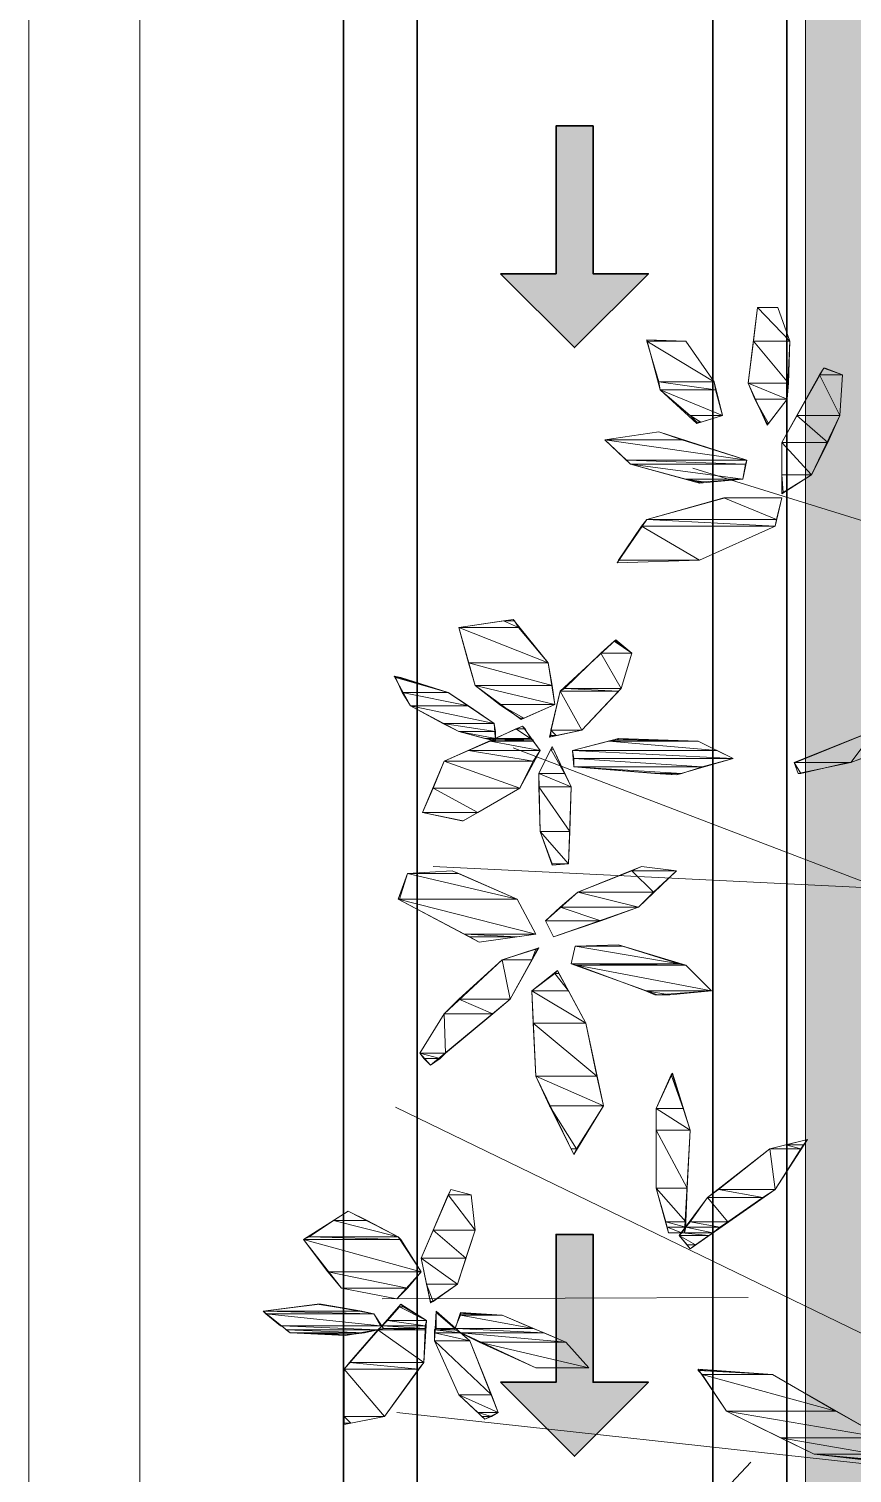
# Model space of a CAD drawing. Header units: metres. Extents: x 349703 to 349913, y 9282546 to 9282694.
# Drawn here: x 349717.13 to 349718.244, y 9282618.466 to 9282620.42 of the extents above; entities that cross this region are included whole.
import ezdxf

# ---------------------------------------------------------------- set-up
doc = ezdxf.new("R2010")
doc.units = ezdxf.units.M
doc.header["$LTSCALE"] = 0.25
for name, color, linetype, lineweight in [('.', 7, 'Continuous', 0), ('0_ CUNETAS', 160, 'Continuous', 5), ('AREA-VERDE', 3, 'CONTINUOUS', 9), ('ARQ-FONDO', 253, 'CONTINUOUS', 9), ('CUNETAS-RED', 5, 'CONTINUOUS', 18)]:
    doc.layers.add(name, color=color, linetype=linetype, lineweight=lineweight)

# ---------------------------------------------------------------- blocks, each defined once
blk = doc.blocks.new('cp1-flat-2')
at = {"layer": 'ARQ-FONDO'}
blk.add_lwpolyline([(889467.9025, -9185120.9326), (889467.8701, -9185120.6847), (889458.1529, -9185121.956), (889458.1853, -9185122.2039), (889458.4332, -9185122.1715), (889458.4202, -9185122.0723), (889461.3225, -9185121.6926), (889461.3354, -9185121.7918), (889461.5833, -9185121.7594), (889461.5704, -9185121.6602), (889464.4954, -9185121.2775), (889464.5084, -9185121.3767), (889464.7563, -9185121.3442), (889464.7433, -9185121.2451), (889467.6416, -9185120.8659), (889467.6546, -9185120.965)], close=True, dxfattribs=at)
blk = doc.blocks.new('CERCO PERIMETRICO')
at = {"layer": 'ARQ-FONDO', "xscale": -1, "rotation": 97.45378494831562}
blk.add_blockref('cp1-flat-2', (-8872851.8595, 8973016.749, 210.1358), dxfattribs=at)
blk = doc.blocks.new('*U2183')
at = {"layer": '.', "lineweight": 30}
h = blk.add_hatch(color=1, dxfattribs=at)
h.dxf.hatch_style = 1
h.paths.add_polyline_path([(-0.025, -0.05), (-0.1, -0.05), (0, -0.15), (0.1, -0.05), (0.025, -0.05), (0.025, 0.15), (-0.025, 0.15)])
at = {"layer": '0_ CUNETAS', "color": 1, "lineweight": 30}
blk.add_lwpolyline([(-0.1, -0.05), (-0.025, -0.05), (-0.025, 0.15), (0.025, 0.15), (0.025, -0.05), (0.1, -0.05), (0, -0.15)], close=True, dxfattribs=at)
blk = doc.blocks.new('*U2178')
at = {"layer": '0_ CUNETAS', "color": 0, "linetype": 'ByBlock', "lineweight": -2, "transparency": 16777216}
for p in [(0, 58.5), (0, 57)]:
    blk.add_blockref('*U2183', p, dxfattribs=at)
blk = doc.blocks.new('drenaje')
at = {"layer": 'CUNETAS-RED', "lineweight": 30}
for p, q in [((-0.6, -19.2104), (-0.6, -77.3478)), ((0, -19.2104), (0, -77.3478))]:
    blk.add_line(p, q, dxfattribs=at)
at = {"layer": 'CUNETAS-RED', "lineweight": 30, "flags": 128}
blk.add_lwpolyline([(-0.1, -19.2104), (-0.5, -19.2104), (-0.5, -77.3478), (-0.1, -77.3478), (-0.1, -19.2104)], dxfattribs=at)
at = {"layer": 'CUNETAS-RED', "lineweight": 0}
blk.add_blockref('*U2178', (-0.2872, -113.8987), dxfattribs=at)
blk = doc.blocks.new('ARBOL 1')
at = {"layer": 'ARQ-FONDO', "linetype": 'Continuous', "lineweight": -2}
for p, q in [((348213.8391, 9282664.805), (348213.8519, 9282664.9073)), ((348213.8519, 9282664.9073), (348213.8793, 9282664.9073)), ((348213.8793, 9282664.9073), (348213.8957, 9282664.8617)), ((348213.702, 9282664.8635), (348213.755, 9282664.8617)), ((348213.7203, 9282664.7959), (348213.702, 9282664.8635)), ((348213.755, 9282664.8617), (348213.7934, 9282664.8068)), ((348213.8957, 9282664.8617), (348213.8921, 9282664.7831)), ((348213.8848, 9282664.7246), (348213.9414, 9282664.8251)), ((348213.9414, 9282664.8251), (348213.967, 9282664.816)), ((348213.967, 9282664.816), (348213.9634, 9282664.7611)), ((348213.7696, 9282664.7502), (348213.7203, 9282664.7959)), ((348213.7934, 9282664.8068), (348213.8043, 9282664.7611)), ((348213.8647, 9282664.7483), (348213.8391, 9282664.805)), ((348213.8921, 9282664.7831), (348213.8647, 9282664.7483)), ((348213.8043, 9282664.7611), (348213.7696, 9282664.7502)), ((348213.9634, 9282664.7611), (348213.925, 9282664.6807)), ((348213.6453, 9282664.7282), (348213.7184, 9282664.7392)), ((348213.7184, 9282664.7392), (348213.8372, 9282664.7008)), ((348213.6801, 9282664.6953), (348213.6453, 9282664.7282)), ((348213.8848, 9282664.6551), (348213.8848, 9282664.7246)), ((348213.7733, 9282664.6698), (348213.6801, 9282664.6953)), ((348213.8372, 9282664.7008), (348213.8318, 9282664.6752)), ((348214.0529, 9282664.6003), (348213.7641, 9282664.6899)), ((348213.8318, 9282664.6752), (348213.7733, 9282664.6698)), ((348213.925, 9282664.6807), (348213.8848, 9282664.6551)), ((348213.702, 9282664.6204), (348213.808, 9282664.6496)), ((348213.808, 9282664.6496), (348213.8848, 9282664.6496)), ((348213.8848, 9282664.6496), (348213.8756, 9282664.6113)), ((348213.6618, 9282664.5619), (348213.702, 9282664.6204)), ((348213.8756, 9282664.6113), (348213.7733, 9282664.5656)), ((348213.7733, 9282664.5656), (348213.6618, 9282664.5619)), ((348213.4479, 9282664.4742), (348213.5211, 9282664.4852)), ((348213.5211, 9282664.4852), (348213.5686, 9282664.4267)), ((348213.4699, 9282664.3956), (348213.4479, 9282664.4742)), ((348213.585, 9282664.3883), (348213.66, 9282664.4577)), ((348213.66, 9282664.4577), (348213.6819, 9282664.4395)), ((348213.5686, 9282664.4267), (348213.5777, 9282664.37)), ((348213.6819, 9282664.4395), (348213.6673, 9282664.3919)), ((348213.3602, 9282664.4084), (348213.3822, 9282664.3682)), ((348213.4333, 9282664.3865), (348213.3602, 9282664.4084)), ((348213.4955, 9282664.3444), (348213.4333, 9282664.3865)), ((348213.532, 9282664.3499), (348213.4699, 9282664.3956)), ((348213.5704, 9282664.3261), (348213.585, 9282664.3883)), ((348213.6673, 9282664.3919), (348213.6143, 9282664.3353)), ((348213.3822, 9282664.3682), (348213.4479, 9282664.3335)), ((348213.5777, 9282664.37), (348213.532, 9282664.3499)), ((348213.4973, 9282664.3207), (348213.4955, 9282664.3444)), ((348214.0511, 9282664.3517), (348213.9012, 9282664.2914)), ((348213.4278, 9282664.2933), (348213.5338, 9282664.3408)), ((348213.4479, 9282664.3335), (348213.4973, 9282664.3207)), ((348213.5338, 9282664.3408), (348213.5576, 9282664.3079)), ((348213.6143, 9282664.3353), (348213.5704, 9282664.3261)), ((348213.6015, 9282664.3079), (348213.6636, 9282664.3243)), ((348213.6636, 9282664.3243), (348213.7714, 9282664.3207)), ((348213.978, 9282664.2914), (348214.0931, 9282664.3353)), ((348214.0036, 9282664.1269), (348213.5211, 9282664.3115)), ((348213.5576, 9282664.3079), (348213.5302, 9282664.2567)), ((348213.5558, 9282664.2768), (348213.5741, 9282664.3134)), ((348213.5741, 9282664.3134), (348213.5996, 9282664.2585)), ((348213.6033, 9282664.2859), (348213.6015, 9282664.3079)), ((348213.7714, 9282664.3207), (348213.819, 9282664.2969)), ((348213.3986, 9282664.2238), (348213.4278, 9282664.2933)), ((348213.7422, 9282664.275), (348213.6033, 9282664.2859)), ((348213.819, 9282664.2969), (348213.7422, 9282664.275)), ((348213.9012, 9282664.2914), (348213.9067, 9282664.2768)), ((348213.9067, 9282664.2768), (348213.978, 9282664.2914)), ((348213.5576, 9282664.1982), (348213.5558, 9282664.2768)), ((348213.5302, 9282664.2567), (348213.4534, 9282664.2128)), ((348213.5996, 9282664.2585), (348213.596, 9282664.1543)), ((348213.4534, 9282664.2128), (348213.3986, 9282664.2238)), ((348213.5741, 9282664.1525), (348213.5576, 9282664.1982)), ((348214.5043, 9282664.0977), (348213.4132, 9282664.1507)), ((348213.596, 9282664.1543), (348213.5741, 9282664.1525)), ((348213.6088, 9282664.116), (348213.6947, 9282664.1507)), ((348213.6947, 9282664.1507), (348213.7422, 9282664.1452)), ((348213.3657, 9282664.1068), (348213.3785, 9282664.1416)), ((348213.3785, 9282664.1416), (348213.4388, 9282664.1452)), ((348213.4388, 9282664.1452), (348213.5265, 9282664.1068)), ((348213.7422, 9282664.1452), (348213.691, 9282664.0959)), ((348213.5649, 9282664.0776), (348213.6088, 9282664.116)), ((348213.4754, 9282664.0483), (348213.3657, 9282664.1068)), ((348213.5265, 9282664.1068), (348213.5521, 9282664.0593)), ((348213.691, 9282664.0959), (348213.5759, 9282664.0557)), ((348213.5759, 9282664.0557), (348213.5649, 9282664.0776)), ((348213.5521, 9282664.0593), (348213.4754, 9282664.0483)), ((348213.5064, 9282664.0246), (348213.5558, 9282664.041)), ((348213.5558, 9282664.041), (348213.5174, 9282663.9716)), ((348213.5996, 9282664.0191), (348213.6051, 9282664.0429)), ((348213.6051, 9282664.0429), (348213.6636, 9282664.0447)), ((348213.6636, 9282664.0447), (348213.755, 9282664.0173)), ((348213.4278, 9282663.9515), (348213.5064, 9282664.0246)), ((348213.7166, 9282663.9771), (348213.5996, 9282664.0191)), ((348213.755, 9282664.0173), (348213.7897, 9282663.9825)), ((348213.5814, 9282664.01), (348213.5466, 9282663.9825)), ((348213.6197, 9282663.9387), (348213.5814, 9282664.01)), ((348213.5174, 9282663.9716), (348213.4096, 9282663.882)), ((348213.5466, 9282663.9825), (348213.5521, 9282663.8674)), ((348213.7897, 9282663.9825), (348213.7166, 9282663.9771)), ((348213.3949, 9282663.8985), (348213.4278, 9282663.9515)), ((348213.6435, 9282663.8272), (348213.6197, 9282663.9387)), ((348213.4096, 9282663.882), (348213.3949, 9282663.8985)), ((348213.5521, 9282663.8674), (348213.6033, 9282663.7614)), ((348213.7148, 9282663.8235), (348213.7367, 9282663.8711)), ((348213.7367, 9282663.8711), (348213.7605, 9282663.7943)), ((348214.2046, 9282663.416), (348213.362, 9282663.8254)), ((348213.6033, 9282663.7614), (348213.6435, 9282663.8272)), ((348213.7148, 9282663.7157), (348213.7148, 9282663.8235)), ((348213.7605, 9282663.7943), (348213.7532, 9282663.6554)), ((348213.8683, 9282663.7687), (348213.9195, 9282663.7815)), ((348213.9195, 9282663.7815), (348213.8756, 9282663.7139)), ((348213.7842, 9282663.7029), (348213.8683, 9282663.7687)), ((348213.3968, 9282663.6207), (348213.437, 9282663.7139)), ((348213.437, 9282663.7139), (348213.4644, 9282663.7066)), ((348213.4644, 9282663.7066), (348213.4699, 9282663.659)), ((348213.7312, 9282663.6554), (348213.7148, 9282663.7157)), ((348213.7459, 9282663.6517), (348213.7842, 9282663.7029)), ((348213.8756, 9282663.7139), (348213.7605, 9282663.6335)), ((348213.2378, 9282663.6463), (348213.2981, 9282663.6846)), ((348213.2981, 9282663.6846), (348213.3657, 9282663.6499)), ((348213.4699, 9282663.659), (348213.4461, 9282663.5859)), ((348213.2889, 9282663.5805), (348213.2378, 9282663.6463)), ((348213.3657, 9282663.6499), (348213.3968, 9282663.6024)), ((348213.7532, 9282663.6554), (348213.7312, 9282663.6554)), ((348213.7605, 9282663.6335), (348213.7459, 9282663.6517)), ((348213.4096, 9282663.5604), (348213.3968, 9282663.6207)), ((348213.3968, 9282663.6024), (348213.3639, 9282663.5658)), ((348213.3639, 9282663.5658), (348213.2889, 9282663.5805)), ((348213.4461, 9282663.5859), (348213.4096, 9282663.5604)), ((348213.8391, 9282663.5677), (348213.3438, 9282663.5658)), ((348213.2597, 9282663.5585), (348213.1829, 9282663.5494)), ((348213.1829, 9282663.5494), (348213.2195, 9282663.5201)), ((348213.3328, 9282663.5457), (348213.2597, 9282663.5585)), ((348213.2926, 9282663.4708), (348213.3694, 9282663.5585)), ((348213.3456, 9282663.5256), (348213.3328, 9282663.5457)), ((348213.3694, 9282663.5585), (348213.4041, 9282663.5366)), ((348213.415, 9282663.5092), (348213.4169, 9282663.5494)), ((348213.4169, 9282663.5494), (348213.4626, 9282663.5092)), ((348213.4425, 9282663.5238), (348213.4498, 9282663.5476)), ((348213.4498, 9282663.5476), (348213.5064, 9282663.5439)), ((348213.5064, 9282663.5439), (348213.5923, 9282663.5073)), ((348213.2944, 9282663.5165), (348213.3456, 9282663.5256)), ((348213.4041, 9282663.5366), (348213.4004, 9282663.4799)), ((348213.5521, 9282663.4726), (348213.4425, 9282663.5238)), ((348213.2195, 9282663.5201), (348213.2944, 9282663.5165)), ((348213.4479, 9282663.4361), (348213.415, 9282663.5092)), ((348213.4626, 9282663.5092), (348213.5009, 9282663.4123)), ((348213.5923, 9282663.5073), (348213.6234, 9282663.4726)), ((348213.2926, 9282663.3959), (348213.2926, 9282663.4708)), ((348213.4004, 9282663.4799), (348213.3474, 9282663.4068)), ((348213.6234, 9282663.4726), (348213.5521, 9282663.4726)), ((348213.7714, 9282663.4708), (348213.872, 9282663.4635)), ((348213.8098, 9282663.4141), (348213.7714, 9282663.4708)), ((348213.872, 9282663.4635), (348214.0218, 9282663.3776)), ((348213.4827, 9282663.4032), (348213.4479, 9282663.4361)), ((348213.3474, 9282663.4068), (348213.2926, 9282663.3959)), ((348214.0803, 9282663.3337), (348213.3639, 9282663.4123)), ((348213.5009, 9282663.4123), (348213.4827, 9282663.4032)), ((348213.9286, 9282663.3557), (348213.8098, 9282663.4141)), ((348214.0072, 9282663.3465), (348213.9286, 9282663.3557)), ((348213.8427, 9282663.3447), (348213.5028, 9282662.9828))]:
    blk.add_line(p, q, dxfattribs=at)
for points in [[(348213.8519, 9282664.9073), (348213.8957, 9282664.8617), (348213.8464, 9282664.8617)], [(348213.8519, 9282664.9073), (348213.8793, 9282664.9073), (348213.8793, 9282664.9073)], [(348213.8793, 9282664.9073), (348213.8519, 9282664.9073), (348213.8957, 9282664.8617)], [(348213.702, 9282664.8635), (348213.7422, 9282664.8617), (348213.702, 9282664.8617)], [(348213.755, 9282664.8617), (348213.755, 9282664.8617), (348213.702, 9282664.8617)], [(348213.755, 9282664.8617), (348213.702, 9282664.8617), (348213.7422, 9282664.8617)], [(348213.755, 9282664.8617), (348213.702, 9282664.8617), (348213.7934, 9282664.8068)], [(348213.702, 9282664.8617), (348213.7934, 9282664.8068), (348213.7184, 9282664.8068)], [(348213.8464, 9282664.8617), (348213.8939, 9282664.805), (348213.8391, 9282664.805)], [(348213.8957, 9282664.8617), (348213.8464, 9282664.8617), (348213.8939, 9282664.805)], [(348213.9359, 9282664.816), (348213.9634, 9282664.7611), (348213.9049, 9282664.7611)], [(348213.9414, 9282664.8251), (348213.967, 9282664.816), (348213.9359, 9282664.816)], [(348213.967, 9282664.816), (348213.9359, 9282664.816), (348213.9634, 9282664.7611)], [(348213.9414, 9282664.8251), (348213.9432, 9282664.8251), (348213.9432, 9282664.8251)], [(348213.9432, 9282664.8251), (348213.9414, 9282664.8251), (348213.967, 9282664.816)], [(348213.7934, 9282664.8068), (348213.7184, 9282664.8068), (348213.7952, 9282664.7959)], [(348213.7184, 9282664.8068), (348213.7952, 9282664.7959), (348213.7203, 9282664.7959)], [(348213.7952, 9282664.7959), (348213.7203, 9282664.7959), (348213.8043, 9282664.7611)], [(348213.7203, 9282664.7959), (348213.8043, 9282664.7611), (348213.7605, 9282664.7611)], [(348213.8939, 9282664.805), (348213.8391, 9282664.805), (348213.8921, 9282664.7831)], [(348213.8391, 9282664.805), (348213.8921, 9282664.7831), (348213.8482, 9282664.7831)], [(348213.8482, 9282664.7831), (348213.8647, 9282664.7502), (348213.8665, 9282664.7502)], [(348213.8482, 9282664.7831), (348213.8921, 9282664.7831), (348213.8665, 9282664.7502)], [(348213.8043, 9282664.7611), (348213.7605, 9282664.7611), (348213.7751, 9282664.752)], [(348213.7605, 9282664.7611), (348213.7751, 9282664.752), (348213.7696, 9282664.752)], [(348213.9049, 9282664.7611), (348213.9469, 9282664.7246), (348213.8848, 9282664.7246)], [(348213.9634, 9282664.7611), (348213.9049, 9282664.7611), (348213.9469, 9282664.7246)], [(348213.7184, 9282664.7392), (348213.7495, 9282664.7282), (348213.6453, 9282664.7282)], [(348213.7696, 9282664.752), (348213.7751, 9282664.752), (348213.7696, 9282664.7502)], [(348213.8647, 9282664.7502), (348213.8665, 9282664.7502), (348213.8647, 9282664.7483)], [(348213.7495, 9282664.7282), (348213.6453, 9282664.7282), (348213.8372, 9282664.7008)], [(348213.6453, 9282664.7282), (348213.8372, 9282664.7008), (348213.6746, 9282664.7008)], [(348213.9469, 9282664.7246), (348213.8848, 9282664.7246), (348213.925, 9282664.6807)], [(348213.8848, 9282664.7246), (348213.925, 9282664.6807), (348213.8848, 9282664.6807)], [(348213.8372, 9282664.7008), (348213.6746, 9282664.7008), (348213.8354, 9282664.6953)], [(348213.6746, 9282664.7008), (348213.8354, 9282664.6953), (348213.6801, 9282664.6953)], [(348213.8354, 9282664.6953), (348213.6801, 9282664.6953), (348213.8318, 9282664.6752)], [(348213.6801, 9282664.6953), (348213.8318, 9282664.6752), (348213.755, 9282664.6752)], [(348213.8318, 9282664.6752), (348213.755, 9282664.6752), (348213.7788, 9282664.6716)], [(348213.755, 9282664.6752), (348213.7788, 9282664.6716), (348213.7714, 9282664.6716)], [(348213.925, 9282664.6807), (348213.8848, 9282664.6807), (348213.8866, 9282664.657)], [(348213.8848, 9282664.6807), (348213.8866, 9282664.657), (348213.8848, 9282664.657)], [(348213.7714, 9282664.6716), (348213.7788, 9282664.6716), (348213.7733, 9282664.6698)], [(348213.8848, 9282664.657), (348213.8866, 9282664.657), (348213.8848, 9282664.6551)], [(348213.8062, 9282664.6496), (348213.8775, 9282664.6204), (348213.702, 9282664.6204)], [(348213.808, 9282664.6496), (348213.8848, 9282664.6496), (348213.8062, 9282664.6496)], [(348213.8848, 9282664.6496), (348213.8062, 9282664.6496), (348213.8775, 9282664.6204)], [(348213.702, 9282664.6204), (348213.8756, 9282664.6113), (348213.6947, 9282664.6113)], [(348213.8775, 9282664.6204), (348213.702, 9282664.6204), (348213.8756, 9282664.6113)], [(348213.6947, 9282664.6113), (348213.6636, 9282664.5656), (348213.7733, 9282664.5656)], [(348213.6947, 9282664.6113), (348213.8756, 9282664.6113), (348213.7733, 9282664.5656)], [(348213.6636, 9282664.5656), (348213.7733, 9282664.5656), (348213.6618, 9282664.5619)], [(348213.5083, 9282664.4833), (348213.5284, 9282664.4742), (348213.4479, 9282664.4742)], [(348213.5211, 9282664.4852), (348213.5229, 9282664.4833), (348213.5083, 9282664.4833)], [(348213.5229, 9282664.4833), (348213.5083, 9282664.4833), (348213.5284, 9282664.4742)], [(348213.5284, 9282664.4742), (348213.4479, 9282664.4742), (348213.5686, 9282664.4267)], [(348213.4479, 9282664.4742), (348213.5686, 9282664.4267), (348213.4607, 9282664.4267)], [(348213.6581, 9282664.4559), (348213.6819, 9282664.4395), (348213.6399, 9282664.4395)], [(348213.66, 9282664.4577), (348213.66, 9282664.4559), (348213.6581, 9282664.4559)], [(348213.66, 9282664.4559), (348213.6581, 9282664.4559), (348213.6819, 9282664.4395)], [(348213.5686, 9282664.4267), (348213.4607, 9282664.4267), (348213.5741, 9282664.3956)], [(348213.4607, 9282664.4267), (348213.5741, 9282664.3956), (348213.4699, 9282664.3956)], [(348213.6399, 9282664.4395), (348213.6673, 9282664.3919), (348213.5905, 9282664.3919)], [(348213.6819, 9282664.4395), (348213.6399, 9282664.4395), (348213.6673, 9282664.3919)], [(348213.3602, 9282664.4084), (348213.3694, 9282664.4066), (348213.362, 9282664.4066)], [(348213.3694, 9282664.4066), (348213.362, 9282664.4066), (348213.4333, 9282664.3865)], [(348213.362, 9282664.4066), (348213.4333, 9282664.3865), (348213.3712, 9282664.3865)], [(348213.4333, 9282664.3865), (348213.3712, 9282664.3865), (348213.4607, 9282664.3682)], [(348213.3712, 9282664.3865), (348213.4607, 9282664.3682), (348213.3822, 9282664.3682)], [(348213.5741, 9282664.3956), (348213.4699, 9282664.3956), (348213.5777, 9282664.37)], [(348213.4699, 9282664.3956), (348213.5777, 9282664.37), (348213.5028, 9282664.37)], [(348213.585, 9282664.3883), (348213.6143, 9282664.3353), (348213.5722, 9282664.3353)], [(348213.5905, 9282664.3919), (348213.6636, 9282664.3883), (348213.585, 9282664.3883)], [(348213.6636, 9282664.3883), (348213.585, 9282664.3883), (348213.6143, 9282664.3353)], [(348213.6673, 9282664.3919), (348213.5905, 9282664.3919), (348213.6636, 9282664.3883)], [(348213.4607, 9282664.3682), (348213.3822, 9282664.3682), (348213.4955, 9282664.3444)], [(348213.3822, 9282664.3682), (348213.4955, 9282664.3444), (348213.426, 9282664.3444)], [(348213.5777, 9282664.37), (348213.5028, 9282664.37), (348213.5357, 9282664.3517)], [(348213.5028, 9282664.37), (348213.5357, 9282664.3517), (348213.5302, 9282664.3517)], [(348213.4955, 9282664.3444), (348213.426, 9282664.3444), (348213.4973, 9282664.3335)], [(348213.426, 9282664.3444), (348213.4973, 9282664.3335), (348213.4479, 9282664.3335)], [(348213.5302, 9282664.3517), (348213.5357, 9282664.3517), (348213.532, 9282664.3499)], [(348213.4973, 9282664.3335), (348213.4479, 9282664.3335), (348213.4973, 9282664.3243)], [(348213.4479, 9282664.3335), (348213.4973, 9282664.3243), (348213.4827, 9282664.3243)], [(348213.4973, 9282664.3243), (348213.4827, 9282664.3243)], [(348213.4827, 9282664.3243), (348213.4973, 9282664.3243), (348213.4845, 9282664.3243)], [(348213.4936, 9282664.3225), (348213.4918, 9282664.3225), (348213.4845, 9282664.3243)], [(348213.4845, 9282664.3243), (348213.4973, 9282664.3243), (348213.4936, 9282664.3225)], [(348213.5247, 9282664.3371), (348213.5448, 9282664.3243), (348213.4973, 9282664.3243)], [(348213.4973, 9282664.3243), (348213.5448, 9282664.3243), (348213.5448, 9282664.3243)], [(348213.5448, 9282664.3243), (348213.5448, 9282664.3243), (348213.4973, 9282664.3243)], [(348213.5448, 9282664.3243), (348213.4973, 9282664.3243), (348213.5485, 9282664.3225)], [(348213.4973, 9282664.3243), (348213.5485, 9282664.3225), (348213.4973, 9282664.3225)], [(348213.5338, 9282664.3408), (348213.5375, 9282664.3371), (348213.5247, 9282664.3371)], [(348213.5375, 9282664.3371), (348213.5247, 9282664.3371), (348213.5448, 9282664.3243)], [(348213.5722, 9282664.328), (348213.5795, 9282664.328), (348213.5704, 9282664.3261)], [(348213.6143, 9282664.3353), (348213.5722, 9282664.3353), (348213.5795, 9282664.328)], [(348213.5722, 9282664.3353), (348213.5795, 9282664.328), (348213.5722, 9282664.328)], [(348213.6636, 9282664.3243), (348213.6892, 9282664.3225), (348213.6618, 9282664.3225)], [(348214.0109, 9282664.3353), (348213.978, 9282664.2914), (348213.903, 9282664.2914)], [(348214.0931, 9282664.3353), (348214.0109, 9282664.3353), (348213.978, 9282664.2914)], [(348213.4607, 9282664.3079), (348213.5485, 9282664.2933), (348213.4278, 9282664.2933)], [(348213.49, 9282664.3207), (348213.5576, 9282664.3079), (348213.4607, 9282664.3079)], [(348213.5576, 9282664.3079), (348213.4607, 9282664.3079), (348213.5485, 9282664.2933)], [(348213.4918, 9282664.3225), (348213.4973, 9282664.3207), (348213.49, 9282664.3207)], [(348213.5485, 9282664.3207), (348213.49, 9282664.3207), (348213.5576, 9282664.3079)], [(348213.4936, 9282664.3225), (348213.4936, 9282664.3225), (348213.4918, 9282664.3225)], [(348213.4918, 9282664.3225), (348213.4955, 9282664.3225), (348213.4955, 9282664.3225)], [(348213.4955, 9282664.3225), (348213.4918, 9282664.3225), (348213.4973, 9282664.3207)], [(348213.5485, 9282664.3225), (348213.4973, 9282664.3225), (348213.5485, 9282664.3207)], [(348213.4973, 9282664.3225), (348213.5485, 9282664.3207), (348213.4973, 9282664.3207)], [(348213.5722, 9282664.3097), (348213.5905, 9282664.2768), (348213.5558, 9282664.2768)], [(348213.5741, 9282664.3134), (348213.5759, 9282664.3097), (348213.5722, 9282664.3097)], [(348213.5759, 9282664.3097), (348213.5722, 9282664.3097), (348213.5905, 9282664.2768)], [(348213.6508, 9282664.3207), (348213.797, 9282664.3079), (348213.6015, 9282664.3079)], [(348213.797, 9282664.3079), (348213.6015, 9282664.3079), (348213.819, 9282664.2969)], [(348213.6015, 9282664.3079), (348213.819, 9282664.2969), (348213.6033, 9282664.2969)], [(348213.6618, 9282664.3225), (348213.7714, 9282664.3207), (348213.6508, 9282664.3207)], [(348213.7714, 9282664.3207), (348213.6508, 9282664.3207), (348213.797, 9282664.3079)], [(348213.6892, 9282664.3225), (348213.6618, 9282664.3225), (348213.7714, 9282664.3207)], [(348213.4278, 9282664.2933), (348213.5302, 9282664.2567), (348213.4132, 9282664.2567)], [(348213.5485, 9282664.2933), (348213.4278, 9282664.2933), (348213.5302, 9282664.2567)], [(348213.819, 9282664.2969), (348213.6033, 9282664.2969), (348213.7769, 9282664.2859)], [(348213.6033, 9282664.2969), (348213.7769, 9282664.2859), (348213.6033, 9282664.2859)], [(348213.6033, 9282664.2859), (348213.713, 9282664.2768), (348213.7495, 9282664.2768)], [(348213.6033, 9282664.2859), (348213.7769, 9282664.2859), (348213.7495, 9282664.2768)], [(348213.903, 9282664.2914), (348213.9743, 9282664.2914), (348213.9012, 9282664.2914)], [(348213.9103, 9282664.2768), (348213.9067, 9282664.2768), (348213.9012, 9282664.2914)], [(348213.9012, 9282664.2914), (348213.9743, 9282664.2914), (348213.9103, 9282664.2768)], [(348213.978, 9282664.2914), (348213.903, 9282664.2914), (348213.9743, 9282664.2914)], [(348213.5905, 9282664.2768), (348213.5558, 9282664.2768), (348213.5996, 9282664.2585)], [(348213.5558, 9282664.2768), (348213.5996, 9282664.2585), (348213.5558, 9282664.2585)], [(348213.713, 9282664.2768), (348213.7495, 9282664.2768), (348213.7422, 9282664.275)], [(348213.9103, 9282664.2768), (348213.9103, 9282664.2768), (348213.9067, 9282664.2768)], [(348213.4132, 9282664.2567), (348213.4735, 9282664.2238), (348213.3986, 9282664.2238)], [(348213.5302, 9282664.2567), (348213.4132, 9282664.2567), (348213.4735, 9282664.2238)], [(348213.5996, 9282664.2585), (348213.5558, 9282664.2585), (348213.5978, 9282664.1982)], [(348213.5558, 9282664.2585), (348213.5978, 9282664.1982), (348213.5576, 9282664.1982)], [(348213.4534, 9282664.2128), (348213.4516, 9282664.2128), (348213.3986, 9282664.2238)], [(348213.3986, 9282664.2238), (348213.4735, 9282664.2238), (348213.4534, 9282664.2128)], [(348213.4534, 9282664.2128), (348213.4534, 9282664.2128), (348213.4516, 9282664.2128)], [(348213.5576, 9282664.1982), (348213.5741, 9282664.1543), (348213.596, 9282664.1543)], [(348213.5576, 9282664.1982), (348213.5978, 9282664.1982), (348213.596, 9282664.1543)], [(348213.5741, 9282664.1543), (348213.596, 9282664.1543), (348213.5741, 9282664.1525)], [(348213.6947, 9282664.1507), (348213.7422, 9282664.1452), (348213.6819, 9282664.1452)], [(348213.3785, 9282664.1416), (348213.5265, 9282664.1068), (348213.3675, 9282664.1068)], [(348213.4388, 9282664.1452), (348213.4479, 9282664.1416), (348213.3785, 9282664.1416)], [(348213.4479, 9282664.1416), (348213.3785, 9282664.1416), (348213.5265, 9282664.1068)], [(348213.6819, 9282664.1452), (348213.7111, 9282664.116), (348213.6088, 9282664.116)], [(348213.7422, 9282664.1452), (348213.6819, 9282664.1452), (348213.7111, 9282664.116)], [(348213.6088, 9282664.116), (348213.691, 9282664.0959), (348213.585, 9282664.0959)], [(348213.7111, 9282664.116), (348213.6088, 9282664.116), (348213.691, 9282664.0959)], [(348213.5265, 9282664.1068), (348213.3675, 9282664.1068), (348213.3657, 9282664.1068)], [(348213.5265, 9282664.1068), (348213.3657, 9282664.1068), (348213.5521, 9282664.0593)], [(348213.3657, 9282664.1068), (348213.5521, 9282664.0593), (348213.4553, 9282664.0593)], [(348213.3675, 9282664.1068), (348213.5265, 9282664.1068), (348213.5265, 9282664.1068)], [(348213.585, 9282664.0959), (348213.6399, 9282664.0776), (348213.5649, 9282664.0776)], [(348213.691, 9282664.0959), (348213.585, 9282664.0959), (348213.6399, 9282664.0776)], [(348213.5759, 9282664.0557), (348213.5759, 9282664.0557), (348213.5649, 9282664.0776)], [(348213.5759, 9282664.0557), (348213.5649, 9282664.0776), (348213.6399, 9282664.0776)], [(348213.5521, 9282664.0593), (348213.4553, 9282664.0593), (348213.5265, 9282664.0557)], [(348213.4553, 9282664.0593), (348213.5265, 9282664.0557), (348213.4626, 9282664.0557)], [(348213.4626, 9282664.0557), (348213.5265, 9282664.0557), (348213.4754, 9282664.0483)], [(348213.5759, 9282664.0557), (348213.5759, 9282664.0557)], [(348213.5521, 9282664.0392), (348213.5466, 9282664.0246), (348213.5064, 9282664.0246)], [(348213.554, 9282664.0392), (348213.5521, 9282664.0392), (348213.5466, 9282664.0246)], [(348213.5558, 9282664.041), (348213.554, 9282664.0392), (348213.5521, 9282664.0392)], [(348213.6051, 9282664.0429), (348213.7459, 9282664.0191), (348213.5996, 9282664.0191)], [(348213.6636, 9282664.0447), (348213.6691, 9282664.0429), (348213.6051, 9282664.0429)], [(348213.6691, 9282664.0429), (348213.6051, 9282664.0429), (348213.7459, 9282664.0191)], [(348213.5064, 9282664.0246), (348213.5174, 9282663.9716), (348213.4479, 9282663.9716)], [(348213.5466, 9282664.0246), (348213.5064, 9282664.0246), (348213.5174, 9282663.9716)], [(348213.7459, 9282664.0191), (348213.5996, 9282664.0191), (348213.755, 9282664.0173)], [(348213.5996, 9282664.0191), (348213.755, 9282664.0173), (348213.607, 9282664.0173)], [(348213.755, 9282664.0173), (348213.607, 9282664.0173), (348213.7897, 9282663.9825)], [(348213.607, 9282664.0173), (348213.7897, 9282663.9825), (348213.7002, 9282663.9825)], [(348213.5777, 9282664.0063), (348213.596, 9282663.9825), (348213.5466, 9282663.9825)], [(348213.5814, 9282664.01), (348213.5832, 9282664.0063), (348213.5777, 9282664.0063)], [(348213.5832, 9282664.0063), (348213.5777, 9282664.0063), (348213.596, 9282663.9825)], [(348213.4479, 9282663.9716), (348213.4936, 9282663.9515), (348213.4278, 9282663.9515)], [(348213.5174, 9282663.9716), (348213.4479, 9282663.9716), (348213.4936, 9282663.9515)], [(348213.596, 9282663.9825), (348213.5466, 9282663.9825), (348213.6197, 9282663.9387)], [(348213.5466, 9282663.9825), (348213.6197, 9282663.9387), (348213.5485, 9282663.9387)], [(348213.7897, 9282663.9825), (348213.7002, 9282663.9825), (348213.7331, 9282663.9771)], [(348213.7002, 9282663.9825), (348213.7331, 9282663.9771), (348213.713, 9282663.9771)], [(348213.713, 9282663.9771), (348213.7331, 9282663.9771), (348213.7166, 9282663.9771)], [(348213.4278, 9282663.9515), (348213.4297, 9282663.8985), (348213.3949, 9282663.8985)], [(348213.4936, 9282663.9515), (348213.4278, 9282663.9515), (348213.4297, 9282663.8985)], [(348213.6197, 9282663.9387), (348213.5485, 9282663.9387), (348213.6344, 9282663.8674)], [(348213.5485, 9282663.9387), (348213.6344, 9282663.8674), (348213.5521, 9282663.8674)], [(348213.4297, 9282663.8985), (348213.3949, 9282663.8985), (348213.4224, 9282663.8912)], [(348213.3949, 9282663.8985), (348213.4224, 9282663.8912), (348213.4004, 9282663.8912)], [(348213.4004, 9282663.8912), (348213.4224, 9282663.8912), (348213.4096, 9282663.882)], [(348213.6344, 9282663.8674), (348213.5521, 9282663.8674), (348213.6435, 9282663.8272)], [(348213.5521, 9282663.8674), (348213.6435, 9282663.8272), (348213.5704, 9282663.8272)], [(348213.7349, 9282663.8692), (348213.7513, 9282663.8235), (348213.7148, 9282663.8235)], [(348213.7367, 9282663.8711), (348213.7367, 9282663.8692), (348213.7349, 9282663.8692)], [(348213.7367, 9282663.8692), (348213.7349, 9282663.8692), (348213.7513, 9282663.8235)], [(348213.6435, 9282663.8272), (348213.5704, 9282663.8272), (348213.607, 9282663.7687)], [(348213.5704, 9282663.8272), (348213.607, 9282663.7687), (348213.5996, 9282663.7687)], [(348213.7513, 9282663.8235), (348213.7148, 9282663.8235), (348213.7605, 9282663.7943)], [(348213.7148, 9282663.8235), (348213.7605, 9282663.7943), (348213.7148, 9282663.7943)], [(348213.7605, 9282663.7943), (348213.7148, 9282663.7943), (348213.7568, 9282663.7157)], [(348213.7148, 9282663.7943), (348213.7568, 9282663.7157), (348213.7148, 9282663.7157)], [(348213.9195, 9282663.7815), (348213.914, 9282663.7742), (348213.8902, 9282663.7742)], [(348213.5996, 9282663.7687), (348213.607, 9282663.7687), (348213.6033, 9282663.7614)], [(348213.8683, 9282663.7687), (348213.8756, 9282663.7139), (348213.7989, 9282663.7139)], [(348213.8902, 9282663.7742), (348213.9103, 9282663.7687), (348213.8683, 9282663.7687)], [(348213.9103, 9282663.7687), (348213.8683, 9282663.7687), (348213.8756, 9282663.7139)], [(348213.914, 9282663.7742), (348213.8902, 9282663.7742), (348213.9103, 9282663.7687)], [(348213.4333, 9282663.7066), (348213.4699, 9282663.659), (348213.4132, 9282663.659)], [(348213.437, 9282663.7139), (348213.4644, 9282663.7066), (348213.4333, 9282663.7066)], [(348213.4644, 9282663.7066), (348213.4333, 9282663.7066), (348213.4699, 9282663.659)], [(348213.7568, 9282663.7157), (348213.7148, 9282663.7157), (348213.755, 9282663.67)], [(348213.7148, 9282663.7157), (348213.755, 9282663.67), (348213.7276, 9282663.67)], [(348213.7842, 9282663.7029), (348213.8117, 9282663.67), (348213.7605, 9282663.67)], [(348213.7989, 9282663.7139), (348213.8592, 9282663.7029), (348213.7842, 9282663.7029)], [(348213.8592, 9282663.7029), (348213.7842, 9282663.7029), (348213.8117, 9282663.67)], [(348213.8756, 9282663.7139), (348213.7989, 9282663.7139), (348213.8592, 9282663.7029)], [(348213.2981, 9282663.6846), (348213.3237, 9282663.6718), (348213.278, 9282663.6718)], [(348213.278, 9282663.6718), (348213.3657, 9282663.6499), (348213.2451, 9282663.6499)], [(348213.3237, 9282663.6718), (348213.278, 9282663.6718), (348213.3657, 9282663.6499)], [(348213.4132, 9282663.659), (348213.4571, 9282663.6207), (348213.3968, 9282663.6207)], [(348213.4699, 9282663.659), (348213.4132, 9282663.659), (348213.4571, 9282663.6207)], [(348213.755, 9282663.67), (348213.7276, 9282663.67), (348213.755, 9282663.6627)], [(348213.7276, 9282663.67), (348213.755, 9282663.6627), (348213.7294, 9282663.6627)], [(348213.755, 9282663.6627), (348213.7294, 9282663.6627), (348213.7495, 9282663.6554)], [(348213.7294, 9282663.6627), (348213.7495, 9282663.6554), (348213.7312, 9282663.6554)], [(348213.755, 9282663.6627), (348213.7916, 9282663.6554), (348213.7532, 9282663.6554)], [(348213.7605, 9282663.67), (348213.8007, 9282663.6627), (348213.755, 9282663.6627)], [(348213.8007, 9282663.6627), (348213.755, 9282663.6627), (348213.7916, 9282663.6554)], [(348213.8117, 9282663.67), (348213.7605, 9282663.67), (348213.8007, 9282663.6627)], [(348213.2451, 9282663.6499), (348213.3694, 9282663.6463), (348213.2378, 9282663.6463)], [(348213.3694, 9282663.6463), (348213.2378, 9282663.6463), (348213.3968, 9282663.6024)], [(348213.2378, 9282663.6463), (348213.3968, 9282663.6024), (348213.2707, 9282663.6024)], [(348213.3657, 9282663.6499), (348213.2451, 9282663.6499), (348213.3694, 9282663.6463)], [(348213.7495, 9282663.6554), (348213.7312, 9282663.6554)], [(348213.7312, 9282663.6554), (348213.7495, 9282663.6554), (348213.7495, 9282663.6554)], [(348213.7495, 9282663.6554), (348213.7495, 9282663.6554), (348213.7312, 9282663.6554)], [(348213.7495, 9282663.6554), (348213.7861, 9282663.6517), (348213.7459, 9282663.6517)], [(348213.7459, 9282663.6517), (348213.7568, 9282663.6389), (348213.7678, 9282663.6389)], [(348213.7459, 9282663.6517), (348213.7861, 9282663.6517), (348213.7678, 9282663.6389)], [(348213.7532, 9282663.6554), (348213.7916, 9282663.6554), (348213.7495, 9282663.6554)], [(348213.7916, 9282663.6554), (348213.7495, 9282663.6554), (348213.7861, 9282663.6517)], [(348213.7916, 9282663.6554), (348213.7532, 9282663.6554)], [(348213.7568, 9282663.6389), (348213.7678, 9282663.6389), (348213.7605, 9282663.6335)], [(348213.4571, 9282663.6207), (348213.3968, 9282663.6207), (348213.4461, 9282663.5859)], [(348213.3968, 9282663.6207), (348213.4461, 9282663.5859), (348213.4041, 9282663.5859)], [(348213.2707, 9282663.6024), (348213.2889, 9282663.5805), (348213.3785, 9282663.5805)], [(348213.2707, 9282663.6024), (348213.3968, 9282663.6024), (348213.3785, 9282663.5805)], [(348213.2889, 9282663.5805), (348213.3785, 9282663.5805), (348213.3639, 9282663.5658)], [(348213.4461, 9282663.5859), (348213.4041, 9282663.5859), (348213.4132, 9282663.5622)], [(348213.4041, 9282663.5859), (348213.4132, 9282663.5622), (348213.4096, 9282663.5622)], [(348213.4096, 9282663.5622), (348213.4132, 9282663.5622), (348213.4096, 9282663.5604)], [(348213.256, 9282663.5585), (348213.3164, 9282663.5494), (348213.1829, 9282663.5494)], [(348213.3164, 9282663.5494), (348213.1829, 9282663.5494), (348213.3328, 9282663.5457)], [(348213.1829, 9282663.5494), (348213.3328, 9282663.5457), (348213.1866, 9282663.5457)], [(348213.3328, 9282663.5457), (348213.1866, 9282663.5457), (348213.3419, 9282663.5293)], [(348213.1866, 9282663.5457), (348213.3419, 9282663.5293), (348213.2067, 9282663.5293)], [(348213.2597, 9282663.5585), (348213.2615, 9282663.5585), (348213.256, 9282663.5585)], [(348213.2615, 9282663.5585), (348213.256, 9282663.5585), (348213.3164, 9282663.5494)], [(348213.3675, 9282663.5549), (348213.4041, 9282663.5366), (348213.3511, 9282663.5366)], [(348213.3694, 9282663.5585), (348213.373, 9282663.5549), (348213.3675, 9282663.5549)], [(348213.373, 9282663.5549), (348213.3675, 9282663.5549), (348213.4041, 9282663.5366)], [(348213.4169, 9282663.5494), (348213.4187, 9282663.5476), (348213.4169, 9282663.5476)], [(348213.4187, 9282663.5476), (348213.4169, 9282663.5476), (348213.4425, 9282663.5256)], [(348213.4169, 9282663.5476), (348213.4425, 9282663.5256), (348213.4169, 9282663.5256)], [(348213.4498, 9282663.5439), (348213.5485, 9282663.5256), (348213.4425, 9282663.5256)], [(348213.4498, 9282663.5476), (348213.4662, 9282663.5457), (348213.4498, 9282663.5457)], [(348213.4662, 9282663.5457), (348213.4498, 9282663.5457), (348213.5064, 9282663.5439)], [(348213.4498, 9282663.5457), (348213.5064, 9282663.5439), (348213.4498, 9282663.5439)], [(348213.5064, 9282663.5439), (348213.4498, 9282663.5439), (348213.5485, 9282663.5256)], [(348213.3419, 9282663.5293), (348213.2067, 9282663.5293), (348213.3438, 9282663.5293)], [(348213.2067, 9282663.5293), (348213.3438, 9282663.5293), (348213.2085, 9282663.5293)], [(348213.3438, 9282663.5293), (348213.2085, 9282663.5293), (348213.3383, 9282663.5238)], [(348213.2085, 9282663.5293), (348213.3383, 9282663.5238), (348213.214, 9282663.5238)], [(348213.214, 9282663.5238), (348213.3383, 9282663.5238), (348213.3383, 9282663.5238)], [(348213.3383, 9282663.5238), (348213.3383, 9282663.5238), (348213.214, 9282663.5238)], [(348213.3383, 9282663.5238), (348213.214, 9282663.5238), (348213.32, 9282663.5201)], [(348213.214, 9282663.5238), (348213.32, 9282663.5201), (348213.2195, 9282663.5201)], [(348213.3383, 9282663.5238), (348213.4004, 9282663.4799), (348213.2999, 9282663.4799)], [(348213.3401, 9282663.5238), (348213.4023, 9282663.5238), (348213.3383, 9282663.5238)], [(348213.4023, 9282663.5238), (348213.3383, 9282663.5238), (348213.4004, 9282663.4799)], [(348213.3456, 9282663.5256), (348213.4023, 9282663.5238), (348213.3401, 9282663.5238)], [(348213.4023, 9282663.5238), (348213.3401, 9282663.5238)], [(348213.3511, 9282663.5366), (348213.4023, 9282663.5293), (348213.3438, 9282663.5293)], [(348213.3438, 9282663.5293), (348213.4023, 9282663.5293), (348213.4023, 9282663.5293)], [(348213.4023, 9282663.5293), (348213.4023, 9282663.5293), (348213.3438, 9282663.5293)], [(348213.4023, 9282663.5293), (348213.3438, 9282663.5293), (348213.4023, 9282663.5256)], [(348213.3438, 9282663.5293), (348213.4023, 9282663.5256), (348213.3456, 9282663.5256)], [(348213.4023, 9282663.5256), (348213.3456, 9282663.5256), (348213.4023, 9282663.5238)], [(348213.4041, 9282663.5366), (348213.3511, 9282663.5366), (348213.4023, 9282663.5293)], [(348213.4169, 9282663.5256), (348213.4425, 9282663.5238), (348213.415, 9282663.5238)], [(348213.4425, 9282663.5238), (348213.415, 9282663.5238), (348213.4498, 9282663.5201)], [(348213.415, 9282663.5238), (348213.4498, 9282663.5201), (348213.415, 9282663.5201)], [(348213.4169, 9282663.5256), (348213.4425, 9282663.5256), (348213.4425, 9282663.5256)], [(348213.4425, 9282663.5256), (348213.4425, 9282663.5256), (348213.4169, 9282663.5256)], [(348213.4425, 9282663.5256), (348213.4169, 9282663.5256), (348213.4425, 9282663.5238)], [(348213.5485, 9282663.5256), (348213.4425, 9282663.5256)], [(348213.4425, 9282663.5256), (348213.5485, 9282663.5256), (348213.4443, 9282663.5256)], [(348213.5485, 9282663.5256), (348213.4443, 9282663.5256), (348213.5631, 9282663.5201)], [(348213.4443, 9282663.5256), (348213.5631, 9282663.5201), (348213.4498, 9282663.5201)], [(348213.32, 9282663.5201), (348213.2195, 9282663.5201), (348213.3054, 9282663.5183)], [(348213.2195, 9282663.5201), (348213.3054, 9282663.5183), (348213.2597, 9282663.5183)], [(348213.2597, 9282663.5183), (348213.3054, 9282663.5183), (348213.2944, 9282663.5165)], [(348213.415, 9282663.5201), (348213.4498, 9282663.5201), (348213.4498, 9282663.5201)], [(348213.4498, 9282663.5201), (348213.4498, 9282663.5201), (348213.415, 9282663.5201)], [(348213.4498, 9282663.5201), (348213.415, 9282663.5201), (348213.4626, 9282663.5092)], [(348213.415, 9282663.5201), (348213.4626, 9282663.5092), (348213.415, 9282663.5092)], [(348213.4626, 9282663.5092), (348213.415, 9282663.5092)], [(348213.415, 9282663.5092), (348213.4626, 9282663.5092), (348213.4626, 9282663.5092)], [(348213.4626, 9282663.5092), (348213.415, 9282663.5092), (348213.4918, 9282663.4361)], [(348213.415, 9282663.5092), (348213.4918, 9282663.4361), (348213.4479, 9282663.4361)], [(348213.4498, 9282663.5201), (348213.5631, 9282663.5201), (348213.5631, 9282663.5201)], [(348213.5631, 9282663.5201), (348213.5631, 9282663.5201), (348213.4498, 9282663.5201)], [(348213.5631, 9282663.5201), (348213.4498, 9282663.5201), (348213.5923, 9282663.5073)], [(348213.4498, 9282663.5201), (348213.5923, 9282663.5073), (348213.4754, 9282663.5073)], [(348213.6234, 9282663.4726), (348213.5521, 9282663.4726), (348213.4754, 9282663.5073)], [(348213.4754, 9282663.5073), (348213.5923, 9282663.5073), (348213.6234, 9282663.4726)], [(348213.2999, 9282663.4799), (348213.3931, 9282663.4708), (348213.2926, 9282663.4708)], [(348213.3931, 9282663.4708), (348213.2926, 9282663.4708), (348213.3474, 9282663.4068)], [(348213.2926, 9282663.4708), (348213.3474, 9282663.4068), (348213.2926, 9282663.4068)], [(348213.4004, 9282663.4799), (348213.2999, 9282663.4799), (348213.3931, 9282663.4708)], [(348213.6234, 9282663.4726), (348213.6234, 9282663.4726), (348213.5521, 9282663.4726)], [(348213.7714, 9282663.4708), (348213.7824, 9282663.469), (348213.7714, 9282663.469)], [(348213.7824, 9282663.469), (348213.7714, 9282663.469), (348213.872, 9282663.4635)], [(348213.7714, 9282663.469), (348213.872, 9282663.4635), (348213.7769, 9282663.4635)], [(348213.872, 9282663.4635), (348213.7769, 9282663.4635), (348213.9579, 9282663.4141)], [(348213.7769, 9282663.4635), (348213.9579, 9282663.4141), (348213.8098, 9282663.4141)], [(348213.4918, 9282663.4361), (348213.4479, 9282663.4361), (348213.5009, 9282663.4123)], [(348213.4479, 9282663.4361), (348213.5009, 9282663.4123), (348213.4735, 9282663.4123)], [(348213.3474, 9282663.4068), (348213.2926, 9282663.4068), (348213.3017, 9282663.3977)], [(348213.2926, 9282663.4068), (348213.3017, 9282663.3977), (348213.2926, 9282663.3977)], [(348213.4735, 9282663.4123), (348213.479, 9282663.4068), (348213.4918, 9282663.4068)], [(348213.4735, 9282663.4123), (348213.5009, 9282663.4123), (348213.4918, 9282663.4068)], [(348213.479, 9282663.4068), (348213.4918, 9282663.4068), (348213.4827, 9282663.4032)], [(348213.9579, 9282663.4141), (348213.8098, 9282663.4141), (348214.0218, 9282663.3776)], [(348213.8098, 9282663.4141), (348214.0218, 9282663.3776), (348213.8829, 9282663.3776)], [(348213.2926, 9282663.3977), (348213.3017, 9282663.3977), (348213.2926, 9282663.3959)], [(348214.0218, 9282663.3776), (348213.8829, 9282663.3776), (348214.0109, 9282663.3557)], [(348213.8829, 9282663.3776), (348214.0109, 9282663.3557), (348213.9286, 9282663.3557)], [(348213.9286, 9282663.3557), (348213.9999, 9282663.3483), (348214.0072, 9282663.3483)], [(348213.9286, 9282663.3557), (348214.0109, 9282663.3557), (348214.0072, 9282663.3483)]]:
    blk.add_lwpolyline(points, close=True, dxfattribs=at)

msp = doc.modelspace()

# ---------------------------------------------------------------- hatches: boundary and pattern name
at = {"layer": 'AREA-VERDE', "lineweight": 0, "true_color": 0xc4e4b2, "transparency": 33554610}
h = msp.add_hatch(color=3, dxfattribs=at)
h.dxf.hatch_style = 1
h.paths.add_polyline_path([(349726.3852, 9282607.5142), (349720.4055, 9282607.5142), (349720.4055, 9282620.8642), (349718.181, 9282620.8634), (349718.181, 9282598.3655), (349720.5548, 9282598.3655), (349720.5548, 9282598.4655), (349720.8298, 9282598.465), (349720.8298, 9282598.5155), (349723.9406, 9282598.5155), (349723.9406, 9282598.4655), (349724.2106, 9282598.4655), (349724.2106, 9282598.3655), (349726.1352, 9282598.3655), (349726.1352, 9282598.4655), (349726.3852, 9282598.4655)])

# ---------------------------------------------------------------- linework, layer by layer
at = {"layer": 'ARQ-FONDO', "lineweight": 0}
msp.add_lwpolyline([(349718.1556, 9282620.8888), (349720.4309, 9282620.8896), (349720.4309, 9282607.5396), (349726.4106, 9282607.5396), (349726.4106, 9282598.4401), (349726.1606, 9282598.4401), (349726.1606, 9282598.3401), (349724.1852, 9282598.3401), (349724.1852, 9282598.4401), (349723.9152, 9282598.4401), (349723.9152, 9282598.4901), (349720.8552, 9282598.4901), (349720.8552, 9282598.4396), (349720.5802, 9282598.4401), (349720.5802, 9282598.3401), (349718.1556, 9282598.3401), (349718.1556, 9282620.8888)], dxfattribs=at)
msp.add_lwpolyline([(349718.181, 9282620.8634), (349720.4055, 9282620.8642), (349720.4055, 9282607.5142), (349726.3852, 9282607.5142), (349726.3852, 9282598.4655), (349726.1352, 9282598.4655), (349726.1352, 9282598.3655), (349724.2106, 9282598.3655), (349724.2106, 9282598.4655), (349723.9406, 9282598.4655), (349723.9406, 9282598.5155), (349720.8298, 9282598.5155), (349720.8298, 9282598.465), (349720.5548, 9282598.4655), (349720.5548, 9282598.3655), (349718.181, 9282598.3655)], close=True, dxfattribs=at)

# ---------------------------------------------------------------- block references
at = {"layer": 'ARQ-FONDO'}
for name, p in [('CERCO PERIMETRICO', (-323.2944, 0, -210.1358)), ('ARBOL 1', (1504.2644, -44.8639))]:
    msp.add_blockref(name, p, dxfattribs=at)
at = {"layer": 'CUNETAS-RED', "lineweight": 30}
msp.add_blockref('drenaje', (349718.1559, 9282675.5378), dxfattribs=at)

doc.saveas('drawing.dxf')
